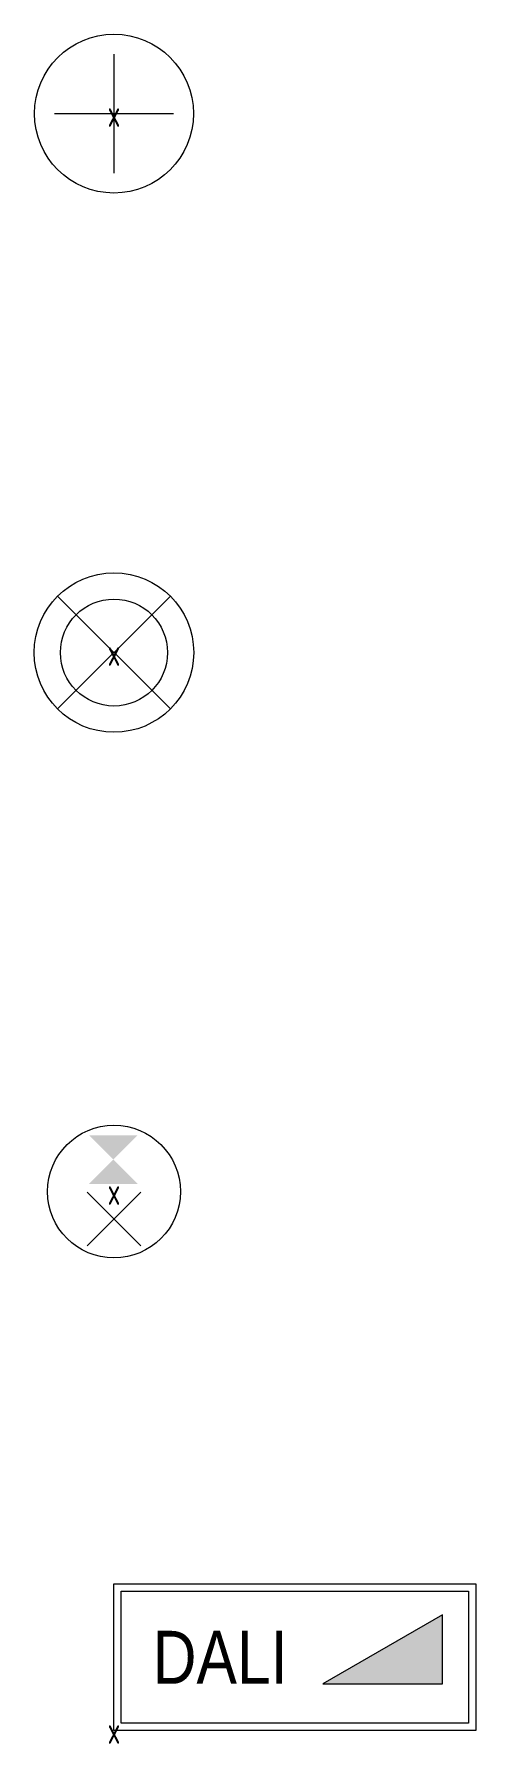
# Model space of a CAD drawing. Header units: metres. Extents: x -162 to 83385, y -62392 to -1971.
# Drawn here: x 32507 to 33340, y -5266 to -2038 of the extents above; entities that cross this region are included whole.
import ezdxf
from ezdxf.enums import TextEntityAlignment as Align

# ---------------------------------------------------------------- set-up
doc = ezdxf.new("R2010")
doc.units = ezdxf.units.M
doc.header["$LTSCALE"] = 0.5
for name, color, linetype, lineweight in [('ELIN_Attribut_01_Produkt_ID', 7, 'Continuous', 0), ('ELIN_Attribut_02_Stromkreis', 7, 'Continuous', 0), ('ELIN_Attribut_03_Verteilerbereich', 7, 'Continuous', 0), ('ELIN_Attribut_04_Montagehoehe', 7, 'Continuous', 0), ('ELIN_Attribut_05_Montageart', 7, 'Continuous', 0), ('ELIN_Attribut_06_Tuernummer', 7, 'Continuous', 0), ('ELIN_Attribut_07_Bemerkung', 7, 'Continuous', 0), ('ELIN_Attribut_08_Adresse', 7, 'Continuous', 0), ('ELIN_Attribut_10_AKZ1', 7, 'Continuous', 0), ('ELIN_Attribut_11_AKZ2', 7, 'Continuous', 0), ('ELIN_Attribut_12_Sonstiges1', 7, 'Continuous', 0), ('ELIN_Attribut_13_Sonstiges2', 7, 'Continuous', 0), ('ELIN_Attribut_14_Bauteil', 7, 'Continuous', 0), ('ELIN_Attribut_15_Ebene', 7, 'Continuous', 0), ('ELIN_Attribut_16_Raumnummer', 7, 'Continuous', 0), ('ELIN_Attribut_17_Raumname', 7, 'Continuous', 0), ('ELIN_Attribut_18_Montageabschnitt', 7, 'Continuous', 0), ('ELIN_Attribut_Basispunkt', 2, 'Continuous', 0), ('ELIN_Attribute_GEMOS', 11, 'Continuous', 0), ('ELIN_STS_DE_Pendelleuchten', 7, 'Continuous', 0), ('ELIN_STS_DE_Pflanzenleuchte', 7, 'Continuous', 0), ('ELIN_STS_WA_Dali Lichtsteuerung', 7, 'Continuous', 0), ('ELIN_STS_WA_Leuchte mit Notlichteinsatz', 7, 'Continuous', 0)]:
    doc.layers.add(name, color=color, linetype=linetype, lineweight=lineweight)
doc.layers.get('0').off()
doc.styles.add('ARIAL_N', font='ARIALN.TTF')
doc.styles.add('ELIN_Attribute', font='isocp.shx', dxfattribs={"width": 0.8})

# ---------------------------------------------------------------- blocks, each defined once
blk = doc.blocks.new('ELIN_STS_PFLANZENLEUCHTE')
at = {"color": 0}
for p, q in [((106.4, 106.4), (-106.4, -106.4)), ((-106.4, 106.4), (106.4, -106.4))]:
    blk.add_line(p, q, dxfattribs=at)
for radius in [150.5, 101]:
    blk.add_circle((0, 0), radius, dxfattribs=at)
at = {"layer": 'ELIN_Attribut_01_Produkt_ID', "style": 'ELIN_Attribute', "width": 0.8, "flags": 8}
blk.add_attdef('01_PRODUKT_ID', text='', height=150, dxfattribs=at).set_placement((0, -201.5), align=Align.TOP_CENTER)
at = {"layer": 'ELIN_Attribut_02_Stromkreis', "style": 'ELIN_Attribute', "width": 0.8, "flags": 8}
blk.add_attdef('02_STROMKREIS', text='', height=150, dxfattribs=at).set_placement((0, 242), align=Align.CENTER)
at = {"layer": 'ELIN_Attribut_03_Verteilerbereich', "style": 'ELIN_Attribute', "width": 0.8, "flags": 8}
blk.add_attdef('03_VERTEILERBEREICH', (-247.5, -709.5, 0), '', height=125, dxfattribs=at)
at = {"layer": 'ELIN_Attribut_04_Montagehoehe', "style": 'ELIN_Attribute', "width": 0.8, "flags": 8}
blk.add_attdef('04_MONTAGEHOEHE', text='', height=125, dxfattribs=at).set_placement((-424.5, -54.7, 0), align=Align.RIGHT)
at = {"layer": 'ELIN_Attribut_05_Montageart', "style": 'ELIN_Attribute', "width": 0.8, "flags": 8}
blk.add_attdef('05_MONTAGEART', (304.5, -65), '', height=150, dxfattribs=at)
at = {"layer": 'ELIN_Attribut_06_Tuernummer', "style": 'ELIN_Attribute', "width": 0.8, "flags": 8}
blk.add_attdef('06_TUERNUMMER', text='', height=125, dxfattribs=at).set_placement((-424.5, -254.7, 0), align=Align.RIGHT)
at = {"layer": 'ELIN_Attribut_07_Bemerkung', "style": 'ELIN_Attribute', "width": 0.8, "flags": 8}
blk.add_attdef('07_BEMERKUNG', (-247.5, -909.5, 0), '', height=125, dxfattribs=at)
at = {"layer": 'ELIN_Attribut_08_Adresse', "style": 'ELIN_Attribute', "width": 0.8, "flags": 8}
blk.add_attdef('08_ADRESSE', (-247.5, -1109.5, 0), '', height=125, dxfattribs=at)
at = {"layer": 'ELIN_Attribut_10_AKZ1', "style": 'ELIN_Attribute', "width": 0.8, "flags": 8}
blk.add_attdef('10_AKZ1', (-247.5, -1509.5, 0), '', height=125, dxfattribs=at)
at = {"layer": 'ELIN_Attribut_11_AKZ2', "style": 'ELIN_Attribute', "width": 0.8, "flags": 8}
blk.add_attdef('11_AKZ2', (-247.5, -1709.5, 0), '', height=125, dxfattribs=at)
at = {"layer": 'ELIN_Attribut_12_Sonstiges1', "style": 'ELIN_Attribute', "width": 0.8, "flags": 8}
blk.add_attdef('12_SONSTIGES1', (-247.5, -1909.5, 0), '', height=125, dxfattribs=at)
at = {"layer": 'ELIN_Attribut_13_Sonstiges2', "style": 'ELIN_Attribute', "width": 0.8, "flags": 8}
blk.add_attdef('13_SONSTIGES2', (-247.5, -2109.5, 0), '', height=125, dxfattribs=at)
at = {"layer": 'ELIN_Attribut_14_Bauteil', "style": 'ELIN_Attribute', "width": 0.8, "flags": 8}
blk.add_attdef('14_BAUTEIL', (-247.5, -2309.5, 0), '', height=125, dxfattribs=at)
at = {"layer": 'ELIN_Attribut_15_Ebene', "style": 'ELIN_Attribute', "width": 0.8, "flags": 8}
blk.add_attdef('15_EBENE', (-247.5, -2509.5, 0), '', height=125, dxfattribs=at)
at = {"layer": 'ELIN_Attribut_16_Raumnummer', "style": 'ELIN_Attribute', "width": 0.8, "flags": 8}
blk.add_attdef('16_RAUMNUMMER', (-247.5, -2709.5, 0), '', height=125, dxfattribs=at)
at = {"layer": 'ELIN_Attribut_17_Raumname', "style": 'ELIN_Attribute', "width": 0.8, "flags": 8}
blk.add_attdef('17_RAUMNAME', (-247.5, -2909.5, 0), '', height=125, dxfattribs=at)
at = {"layer": 'ELIN_Attribut_18_Montageabschnitt', "style": 'ELIN_Attribute', "width": 0.8, "flags": 8}
blk.add_attdef('18_MONTAGEABSCHNITT', (-247.5, -3109.5, 0), '', height=125, dxfattribs=at)
at = {"layer": 'ELIN_Attribut_Basispunkt', "style": 'ELIN_Attribute', "width": 0.8, "flags": 8}
blk.add_attdef('Basispunkt', text='', height=50, dxfattribs=at).set_placement((0, 0), align=Align.MIDDLE)
at = {"layer": 'ELIN_Attribute_GEMOS', "style": 'ELIN_Attribute', "width": 0.6}
for tag, p in [('G01_PRO02ID', (1620.5, 183.6)), ('G02_BEZEICHNUNG', (1620.5, -14.6, 0)), ('G03_DESCRIPTION', (1620.5, -204.4, 0)), ('G04_GEMOS-SYMBOL', (1623.8, -404.4, 0)), ('G05_GEMOS-TYP', (1623.8, -604.4, 0)), ('G06_ORTSKENNUNG', (1620.5, -804.4, 0)), ('G08_FREI1', (1620.5, -1004.4, 0)), ('G08_FREI2', (1620.5, -1204.4, 0))]:
    blk.add_attdef(tag, p, '', height=125, dxfattribs=at)
blk = doc.blocks.new('ELIN_STS_DALISTEUERUNG')
at = {"color": 0}
for p, q in [((0, 277.1), (682.8, 277.1)), ((0, 0), (0, 277.1)), ((13.9, 263.2), (669, 263.2)), ((13.9, 13.9), (13.9, 263.2)), ((669, 263.2), (669, 13.9)), ((682.8, 277.1), (682.8, 0)), ((620.1, 218.5), (394.5, 88.5)), ((620.1, 88.5), (620.1, 218.5)), ((394.5, 88.5), (620.1, 88.5)), ((682.8, 0), (0, 0)), ((669, 13.9), (13.9, 13.9))]:
    blk.add_line(p, q, dxfattribs=at)
blk.add_solid([(394.5, 88.5), (620.1, 88.5), (620.1, 218.5)], dxfattribs=at)
at = {"color": 0, "style": 'ARIAL_N'}
blk.add_text('DALI', height=100, dxfattribs=at).set_placement((73, 88.4))
at = {"layer": 'ELIN_Attribut_01_Produkt_ID', "style": 'ELIN_Attribute', "width": 0.8, "flags": 8}
blk.add_attdef('01_PRODUKT_ID', (-250.5, -204.4, 0), '', height=150, dxfattribs=at)
at = {"layer": 'ELIN_Attribut_02_Stromkreis', "style": 'ELIN_Attribute', "width": 0.8, "flags": 8}
blk.add_attdef('02_STROMKREIS', (-250.5, 368, 0), '', height=150, dxfattribs=at)
at = {"layer": 'ELIN_Attribut_03_Verteilerbereich', "style": 'ELIN_Attribute', "width": 0.8, "flags": 8}
blk.add_attdef('03_VERTEILERBEREICH', (161.5, -604.4, 0), '', height=125, dxfattribs=at)
at = {"layer": 'ELIN_Attribut_04_Montagehoehe', "style": 'ELIN_Attribute', "width": 0.8, "flags": 8}
blk.add_attdef('04_MONTAGEHOEHE', text='', height=125, dxfattribs=at).set_placement((-156.5, 87.5, 0), align=Align.RIGHT)
at = {"layer": 'ELIN_Attribut_05_Montageart', "style": 'ELIN_Attribute', "width": 0.8, "flags": 8}
blk.add_attdef('05_MONTAGEART', (6.5, -204.4, 0), '', height=125, dxfattribs=at)
at = {"layer": 'ELIN_Attribut_06_Tuernummer', "style": 'ELIN_Attribute', "width": 0.8, "flags": 8}
blk.add_attdef('06_TUERNUMMER', text='', height=125, dxfattribs=at).set_placement((-156.5, -112.5, 0), align=Align.RIGHT)
at = {"layer": 'ELIN_Attribut_07_Bemerkung', "style": 'ELIN_Attribute', "width": 0.8, "flags": 8}
blk.add_attdef('07_BEMERKUNG', (161.5, -804.4, 0), '', height=125, dxfattribs=at)
at = {"layer": 'ELIN_Attribut_08_Adresse', "style": 'ELIN_Attribute', "width": 0.8, "flags": 8}
blk.add_attdef('08_ADRESSE', (161.5, -1004.4, 0), '', height=125, dxfattribs=at)
at = {"layer": 'ELIN_Attribut_10_AKZ1', "style": 'ELIN_Attribute', "width": 0.8, "flags": 8}
blk.add_attdef('10_AKZ1', (161.5, -1404.4, 0), '', height=125, dxfattribs=at)
at = {"layer": 'ELIN_Attribut_11_AKZ2', "style": 'ELIN_Attribute', "width": 0.8, "flags": 8}
blk.add_attdef('11_AKZ2', (161.5, -1604.4, 0), '', height=125, dxfattribs=at)
at = {"layer": 'ELIN_Attribut_12_Sonstiges1', "style": 'ELIN_Attribute', "width": 0.8, "flags": 8}
blk.add_attdef('12_SONSTIGES1', (161.5, -1804.4, 0), '', height=125, dxfattribs=at)
at = {"layer": 'ELIN_Attribut_13_Sonstiges2', "style": 'ELIN_Attribute', "width": 0.8, "flags": 8}
blk.add_attdef('13_SONSTIGES2', (161.5, -2004.4, 0), '', height=125, dxfattribs=at)
at = {"layer": 'ELIN_Attribut_14_Bauteil', "style": 'ELIN_Attribute', "width": 0.8, "flags": 8}
blk.add_attdef('14_BAUTEIL', (161.5, -2204.4, 0), '', height=125, dxfattribs=at)
at = {"layer": 'ELIN_Attribut_15_Ebene', "style": 'ELIN_Attribute', "width": 0.8, "flags": 8}
blk.add_attdef('15_EBENE', (161.5, -2404.4, 0), '', height=125, dxfattribs=at)
at = {"layer": 'ELIN_Attribut_16_Raumnummer', "style": 'ELIN_Attribute', "width": 0.8, "flags": 8}
blk.add_attdef('16_RAUMNUMMER', (161.5, -2604.4, 0), '', height=125, dxfattribs=at)
at = {"layer": 'ELIN_Attribut_17_Raumname', "style": 'ELIN_Attribute', "width": 0.8, "flags": 8}
blk.add_attdef('17_RAUMNAME', (161.5, -2804.4, 0), '', height=125, dxfattribs=at)
at = {"layer": 'ELIN_Attribut_18_Montageabschnitt', "style": 'ELIN_Attribute', "width": 0.8, "flags": 8}
blk.add_attdef('18_MONTAGEABSCHNITT', (161.5, -3004.4, 0), '', height=125, dxfattribs=at)
at = {"layer": 'ELIN_Attribut_Basispunkt', "style": 'ELIN_Attribute', "width": 0.8, "flags": 8}
blk.add_attdef('Basispunkt', text='', height=50, dxfattribs=at).set_placement((0, 0), align=Align.MIDDLE)
at = {"layer": 'ELIN_Attribute_GEMOS', "style": 'ELIN_Attribute', "width": 0.6}
for tag, p in [('G01_PRO02ID', (1620.5, 183.6)), ('G02_BEZEICHNUNG', (1620.5, -14.6, 0)), ('G03_DESCRIPTION', (1620.5, -204.4, 0)), ('G04_GEMOS-SYMBOL', (1623.8, -404.4, 0)), ('G05_GEMOS-TYP', (1623.8, -604.4, 0)), ('G06_ORTSKENNUNG', (1620.5, -804.4, 0)), ('G08_FREI1', (1620.5, -1004.4, 0)), ('G08_FREI2', (1620.5, -1204.4, 0))]:
    blk.add_attdef(tag, p, '', height=125, dxfattribs=at)
blk = doc.blocks.new('ELIN_STS_LEUCHTE_NOTLICHTEINSATZ')
at = {"color": 0}
for p, q in [((-50.5, -102.6), (50.8, -1.3)), ((50.8, -102.6), (-50.5, -1.3))]:
    blk.add_line(p, q, dxfattribs=at)
blk.add_circle((0, 0), 125.3, dxfattribs=at)
blk.add_solid([(-47.1, 106.5), (45, 106.5), (45, 14.4), (-47.1, 14.4)], dxfattribs=at)
at = {"layer": 'ELIN_Attribut_01_Produkt_ID', "style": 'ELIN_Attribute', "width": 0.8, "flags": 8}
blk.add_attdef('01_PRODUKT_ID', text='', height=150, dxfattribs=at).set_placement((0, -198.5), align=Align.TOP_CENTER)
at = {"layer": 'ELIN_Attribut_02_Stromkreis', "style": 'ELIN_Attribute', "width": 0.8, "flags": 8}
blk.add_attdef('02_STROMKREIS', text='', height=150, dxfattribs=at).set_placement((0, 205.5), align=Align.CENTER)
at = {"layer": 'ELIN_Attribut_03_Verteilerbereich', "style": 'ELIN_Attribute', "width": 0.8, "flags": 8}
blk.add_attdef('03_VERTEILERBEREICH', (-247.5, -709.5, 0), '', height=125, dxfattribs=at)
at = {"layer": 'ELIN_Attribut_04_Montagehoehe', "style": 'ELIN_Attribute', "width": 0.8, "flags": 8}
blk.add_attdef('04_MONTAGEHOEHE', text='', height=125, dxfattribs=at).set_placement((-424.5, -54.7, 0), align=Align.RIGHT)
at = {"layer": 'ELIN_Attribut_05_Montageart', "style": 'ELIN_Attribute', "width": 0.8, "flags": 8}
blk.add_attdef('05_MONTAGEART', (303.5, -65), '', height=150, dxfattribs=at)
at = {"layer": 'ELIN_Attribut_06_Tuernummer', "style": 'ELIN_Attribute', "width": 0.8, "flags": 8}
blk.add_attdef('06_TUERNUMMER', text='', height=125, dxfattribs=at).set_placement((-424.5, -254.7, 0), align=Align.RIGHT)
at = {"layer": 'ELIN_Attribut_07_Bemerkung', "style": 'ELIN_Attribute', "width": 0.8, "flags": 8}
blk.add_attdef('07_BEMERKUNG', (-247.5, -909.5, 0), '', height=125, dxfattribs=at)
at = {"layer": 'ELIN_Attribut_08_Adresse', "style": 'ELIN_Attribute', "width": 0.8, "flags": 8}
blk.add_attdef('08_ADRESSE', (-247.5, -1109.5, 0), '', height=125, dxfattribs=at)
at = {"layer": 'ELIN_Attribut_10_AKZ1', "style": 'ELIN_Attribute', "width": 0.8, "flags": 8}
blk.add_attdef('10_AKZ1', (-247.5, -1509.5, 0), '', height=125, dxfattribs=at)
at = {"layer": 'ELIN_Attribut_11_AKZ2', "style": 'ELIN_Attribute', "width": 0.8, "flags": 8}
blk.add_attdef('11_AKZ2', (-247.5, -1709.5, 0), '', height=125, dxfattribs=at)
at = {"layer": 'ELIN_Attribut_12_Sonstiges1', "style": 'ELIN_Attribute', "width": 0.8, "flags": 8}
blk.add_attdef('12_SONSTIGES1', (-247.5, -1909.5, 0), '', height=125, dxfattribs=at)
at = {"layer": 'ELIN_Attribut_13_Sonstiges2', "style": 'ELIN_Attribute', "width": 0.8, "flags": 8}
blk.add_attdef('13_SONSTIGES2', (-247.5, -2109.5, 0), '', height=125, dxfattribs=at)
at = {"layer": 'ELIN_Attribut_14_Bauteil', "style": 'ELIN_Attribute', "width": 0.8, "flags": 8}
blk.add_attdef('14_BAUTEIL', (-247.5, -2309.5, 0), '', height=125, dxfattribs=at)
at = {"layer": 'ELIN_Attribut_15_Ebene', "style": 'ELIN_Attribute', "width": 0.8, "flags": 8}
blk.add_attdef('15_EBENE', (-247.5, -2509.5, 0), '', height=125, dxfattribs=at)
at = {"layer": 'ELIN_Attribut_16_Raumnummer', "style": 'ELIN_Attribute', "width": 0.8, "flags": 8}
blk.add_attdef('16_RAUMNUMMER', (-247.5, -2709.5, 0), '', height=125, dxfattribs=at)
at = {"layer": 'ELIN_Attribut_17_Raumname', "style": 'ELIN_Attribute', "width": 0.8, "flags": 8}
blk.add_attdef('17_RAUMNAME', (-247.5, -2909.5, 0), '', height=125, dxfattribs=at)
at = {"layer": 'ELIN_Attribut_18_Montageabschnitt', "style": 'ELIN_Attribute', "width": 0.8, "flags": 8}
blk.add_attdef('18_MONTAGEABSCHNITT', (-247.5, -3109.5, 0), '', height=125, dxfattribs=at)
at = {"layer": 'ELIN_Attribut_Basispunkt', "style": 'ELIN_Attribute', "width": 0.8, "flags": 8}
blk.add_attdef('Basispunkt', text='', height=50, dxfattribs=at).set_placement((0, 0), align=Align.MIDDLE)
at = {"layer": 'ELIN_Attribute_GEMOS', "style": 'ELIN_Attribute', "width": 0.6}
for tag, p in [('G01_PRO02ID', (1620.5, 183.6)), ('G02_BEZEICHNUNG', (1620.5, -14.6, 0)), ('G03_DESCRIPTION', (1620.5, -204.4, 0)), ('G04_GEMOS-SYMBOL', (1623.8, -404.4, 0)), ('G05_GEMOS-TYP', (1623.8, -604.4, 0)), ('G06_ORTSKENNUNG', (1620.5, -804.4, 0)), ('G08_FREI1', (1620.5, -1004.4, 0)), ('G08_FREI2', (1620.5, -1204.4, 0))]:
    blk.add_attdef(tag, p, '', height=125, dxfattribs=at)
blk = doc.blocks.new('ELIN_STS_PENDELLEUCHTE_GR')
at = {"color": 0}
for p, q in [((0, 112.5), (0, -112.5)), ((-112.5, 0), (112.5, 0))]:
    blk.add_line(p, q, dxfattribs=at)
blk.add_circle((0, 0), 150, dxfattribs=at)
at = {"layer": 'ELIN_Attribut_01_Produkt_ID', "style": 'ELIN_Attribute', "width": 0.8, "flags": 8}
blk.add_attdef('01_PRODUKT_ID', text='', height=150, dxfattribs=at).set_placement((0, -195.8), align=Align.TOP_CENTER)
at = {"layer": 'ELIN_Attribut_02_Stromkreis', "style": 'ELIN_Attribute', "width": 0.8, "flags": 8}
blk.add_attdef('02_STROMKREIS', text='', height=150, dxfattribs=at).set_placement((0, 206), align=Align.CENTER)
at = {"layer": 'ELIN_Attribut_03_Verteilerbereich', "style": 'ELIN_Attribute', "width": 0.8, "flags": 8}
blk.add_attdef('03_VERTEILERBEREICH', (-247.5, -709.5, 0), '', height=125, dxfattribs=at)
at = {"layer": 'ELIN_Attribut_04_Montagehoehe', "style": 'ELIN_Attribute', "width": 0.8, "flags": 8}
blk.add_attdef('04_MONTAGEHOEHE', text='', height=125, dxfattribs=at).set_placement((-424.5, -54.7, 0), align=Align.RIGHT)
at = {"layer": 'ELIN_Attribut_05_Montageart', "style": 'ELIN_Attribute', "width": 0.8, "flags": 8}
blk.add_attdef('05_MONTAGEART', (303, -65), '', height=150, dxfattribs=at)
at = {"layer": 'ELIN_Attribut_06_Tuernummer', "style": 'ELIN_Attribute', "width": 0.8, "flags": 8}
blk.add_attdef('06_TUERNUMMER', text='', height=125, dxfattribs=at).set_placement((-424.5, -300.5, 0), align=Align.RIGHT)
at = {"layer": 'ELIN_Attribut_07_Bemerkung', "style": 'ELIN_Attribute', "width": 0.8, "flags": 8}
blk.add_attdef('07_BEMERKUNG', (-247.5, -909.5, 0), '', height=125, dxfattribs=at)
at = {"layer": 'ELIN_Attribut_08_Adresse', "style": 'ELIN_Attribute', "width": 0.8, "flags": 8}
blk.add_attdef('08_ADRESSE', (-247.5, -1109.5, 0), '', height=125, dxfattribs=at)
at = {"layer": 'ELIN_Attribut_10_AKZ1', "style": 'ELIN_Attribute', "width": 0.8, "flags": 8}
blk.add_attdef('10_AKZ1', (-247.5, -1509.5, 0), '', height=125, dxfattribs=at)
at = {"layer": 'ELIN_Attribut_11_AKZ2', "style": 'ELIN_Attribute', "width": 0.8, "flags": 8}
blk.add_attdef('11_AKZ2', (-247.5, -1709.5, 0), '', height=125, dxfattribs=at)
at = {"layer": 'ELIN_Attribut_12_Sonstiges1', "style": 'ELIN_Attribute', "width": 0.8, "flags": 8}
blk.add_attdef('12_SONSTIGES1', (-247.5, -1909.5, 0), '', height=125, dxfattribs=at)
at = {"layer": 'ELIN_Attribut_13_Sonstiges2', "style": 'ELIN_Attribute', "width": 0.8, "flags": 8}
blk.add_attdef('13_SONSTIGES2', (-247.5, -2109.5, 0), '', height=125, dxfattribs=at)
at = {"layer": 'ELIN_Attribut_14_Bauteil', "style": 'ELIN_Attribute', "width": 0.8, "flags": 8}
blk.add_attdef('14_BAUTEIL', (-247.5, -2309.5, 0), '', height=125, dxfattribs=at)
at = {"layer": 'ELIN_Attribut_15_Ebene', "style": 'ELIN_Attribute', "width": 0.8, "flags": 8}
blk.add_attdef('15_EBENE', (-247.5, -2509.5, 0), '', height=125, dxfattribs=at)
at = {"layer": 'ELIN_Attribut_16_Raumnummer', "style": 'ELIN_Attribute', "width": 0.8, "flags": 8}
blk.add_attdef('16_RAUMNUMMER', (-247.5, -2709.5, 0), '', height=125, dxfattribs=at)
at = {"layer": 'ELIN_Attribut_17_Raumname', "style": 'ELIN_Attribute', "width": 0.8, "flags": 8}
blk.add_attdef('17_RAUMNAME', (-247.5, -2909.5, 0), '', height=125, dxfattribs=at)
at = {"layer": 'ELIN_Attribut_18_Montageabschnitt', "style": 'ELIN_Attribute', "width": 0.8, "flags": 8}
blk.add_attdef('18_MONTAGEABSCHNITT', (-247.5, -3109.5, 0), '', height=125, dxfattribs=at)
at = {"layer": 'ELIN_Attribut_Basispunkt', "style": 'ELIN_Attribute', "width": 0.8, "flags": 8}
blk.add_attdef('Basispunkt', text='', height=50, dxfattribs=at).set_placement((0, 0), align=Align.MIDDLE)
at = {"layer": 'ELIN_Attribute_GEMOS', "style": 'ELIN_Attribute', "width": 0.6}
for tag, p in [('G01_PRO02ID', (1620.5, 183.6)), ('G02_BEZEICHNUNG', (1620.5, -14.6, 0)), ('G03_DESCRIPTION', (1620.5, -204.4, 0)), ('G04_GEMOS-SYMBOL', (1623.8, -404.4, 0)), ('G05_GEMOS-TYP', (1623.8, -604.4, 0)), ('G06_ORTSKENNUNG', (1620.5, -804.4, 0)), ('G08_FREI1', (1620.5, -1004.4, 0)), ('G08_FREI2', (1620.5, -1204.4, 0))]:
    blk.add_attdef(tag, p, '', height=125, dxfattribs=at)

msp = doc.modelspace()

# ---------------------------------------------------------------- block references
at = {"layer": 'ELIN_STS_DE_Pendelleuchten', "lineweight": 0}
ref = msp.add_blockref('ELIN_STS_PENDELLEUCHTE_GR', (32657.2, -2187.6), dxfattribs=at)
ref.add_attrib('Basispunkt', 'x', dxfattribs={"layer": 'ELIN_Attribut_Basispunkt', "height": 50, "style": 'ELIN_Attribute', "width": 0.8}).set_placement((32657.2, -2187.6), align=Align.MIDDLE)
at = {"layer": 'ELIN_STS_DE_Pflanzenleuchte', "lineweight": 0}
ref = msp.add_blockref('ELIN_STS_PFLANZENLEUCHTE', (32657.2, -3205.5), dxfattribs=at)
ref.add_attrib('Basispunkt', 'x', dxfattribs={"layer": 'ELIN_Attribut_Basispunkt', "height": 50, "style": 'ELIN_Attribute', "width": 0.8}).set_placement((32657.2, -3205.5), align=Align.MIDDLE)
at = {"layer": 'ELIN_STS_WA_Dali Lichtsteuerung', "lineweight": 0}
ref = msp.add_blockref('ELIN_STS_DALISTEUERUNG', (32657.2, -5241.3), dxfattribs=at)
ref.add_attrib('Basispunkt', 'x', dxfattribs={"layer": 'ELIN_Attribut_Basispunkt', "height": 50, "style": 'ELIN_Attribute', "width": 0.8}).set_placement((32657.2, -5241.3), align=Align.MIDDLE)
at = {"layer": 'ELIN_STS_WA_Leuchte mit Notlichteinsatz', "lineweight": 0}
ref = msp.add_blockref('ELIN_STS_LEUCHTE_NOTLICHTEINSATZ', (32657.2, -4223.4), dxfattribs=at)
ref.add_attrib('Basispunkt', 'x', dxfattribs={"layer": 'ELIN_Attribut_Basispunkt', "height": 50, "style": 'ELIN_Attribute', "width": 0.8}).set_placement((32657.2, -4223.4), align=Align.MIDDLE)

doc.saveas('drawing.dxf')
